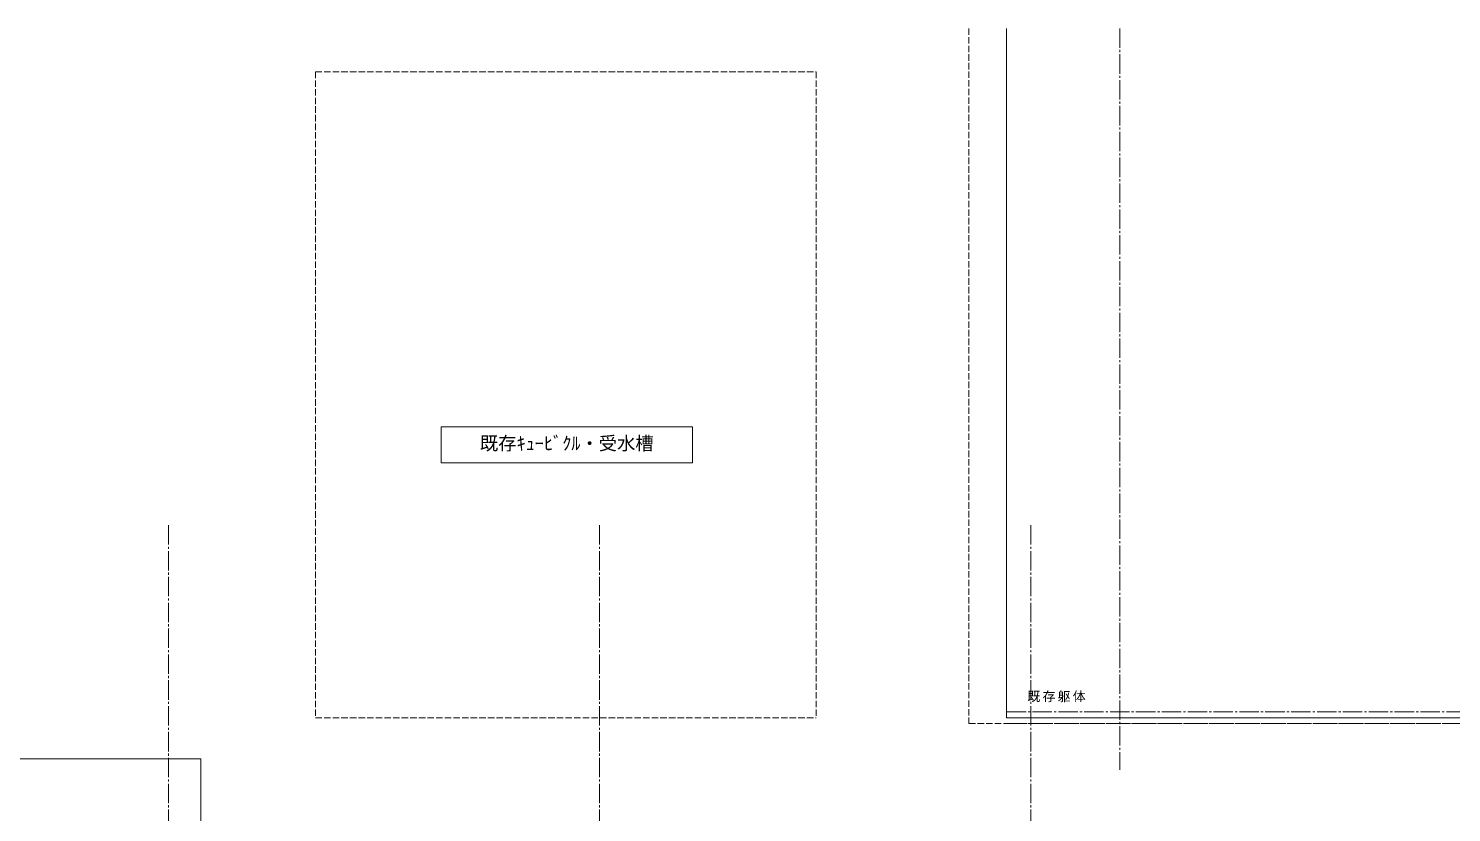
# Model space of a CAD drawing. Units: millimetres at full size. Extents: x -12803 to 120774, y -9413 to 101127.
# Drawn here: x 4799 to 24605, y 89285 to 100207 of the extents above; entities that cross this region are included whole.
import ezdxf
from ezdxf.enums import TextEntityAlignment as Align

# ---------------------------------------------------------------- set-up
doc = ezdxf.new("R2010")
doc.units = ezdxf.units.MM
doc.header["$LTSCALE"] = 30
doc.linetypes.add('CHAIN2', pattern=[12, 9, -1, 1, -1])
doc.linetypes.add('DASHED3', pattern=[4, 3, -1])
for name, color, linetype, lineweight in [('0-1_1-2', 7, 'Continuous', 15), ('0-8_1-9', 7, 'Continuous', 15), ('0-9_1-1', 7, 'CHAIN2', 15)]:
    doc.layers.add(name, color=color, linetype=linetype, lineweight=lineweight)
doc.styles.add('ＭＳ ゴシック', font='')
doc.styles.get('ＭＳ ゴシック').set_extended_font_data('MS Gothic')

msp = doc.modelspace()

# ---------------------------------------------------------------- linework, layer by layer
at = {"layer": '0-1_1-2'}
for p, q in [((1938.23, 90032.27), (7198.23, 90032.27)), ((7198.23, 90032.27), (7198.23, 89027.27))]:
    msp.add_line(p, q, dxfattribs=at)
at = {"layer": '0-8_1-9', "linetype": 'DASHED3'}
for p, q in [((17888.23, 100207.27), (17888.23, 90527.27)), ((8793.23, 99602.27), (8793.23, 90602.27)), ((8793.23, 90602.27), (15763.23, 90602.27)), ((17888.23, 90527.27), (31598.23, 90527.27))]:
    msp.add_line(p, q, dxfattribs=at)
at = {"layer": '0-8_1-9', "linetype": 'CHAIN2'}
for p, q in [((19988.23, 100207.27), (19988.23, 89878.88)), ((18413.23, 90527.27), (40248.23, 90527.27))]:
    msp.add_line(p, q, dxfattribs=at)
at = {"layer": '0-8_1-9'}
for p, q in [((10541.3, 94656.21), (10541.3, 94156.21)), ((10541.3, 94156.21), (14041.3, 94156.21))]:
    msp.add_line(p, q, dxfattribs=at)
for points in [[(18413.23, 100207.27), (18413.23, 90602.27), (32048.23, 90602.27), (32048.23, 84652.27)], [(10541.3, 94656.21), (14041.3, 94656.21), (14041.3, 94156.21)]]:
    msp.add_lwpolyline(points, dxfattribs=at)
at = {"layer": '0-8_1-9', "linetype": 'DASHED3'}
msp.add_lwpolyline([(8793.23, 99602.27), (15763.23, 99602.27), (15763.23, 90602.27)], dxfattribs=at)
at = {"layer": '0-9_1-1'}
for p, q in [((6748.23, 93287.27), (6748.23, 74432.27)), ((12748.23, 93287.27), (12748.23, 74432.27)), ((18748.23, 93287.27), (18748.23, 74432.27)), ((18413.23, 90687.27), (39148.23, 90687.27))]:
    msp.add_line(p, q, dxfattribs=at)

# ---------------------------------------------------------------- texts
at = {"layer": '0-8_1-9', "style": 'ＭＳ ゴシック'}
msp.add_text('既存ｷｭｰﾋﾞｸﾙ・受水槽', height=186.6, dxfattribs=at).set_placement((11082.15, 94278.93), align=Align.BOTTOM_LEFT)
at = {"layer": '0-8_1-9', "insert": (18701.56, 90822.18), "char_height": 132, "attachment_point": 7, "style": 'ＭＳ ゴシック'}
msp.add_mtext('\\T1.17;既存躯体', dxfattribs=at)

doc.saveas('drawing.dxf')
